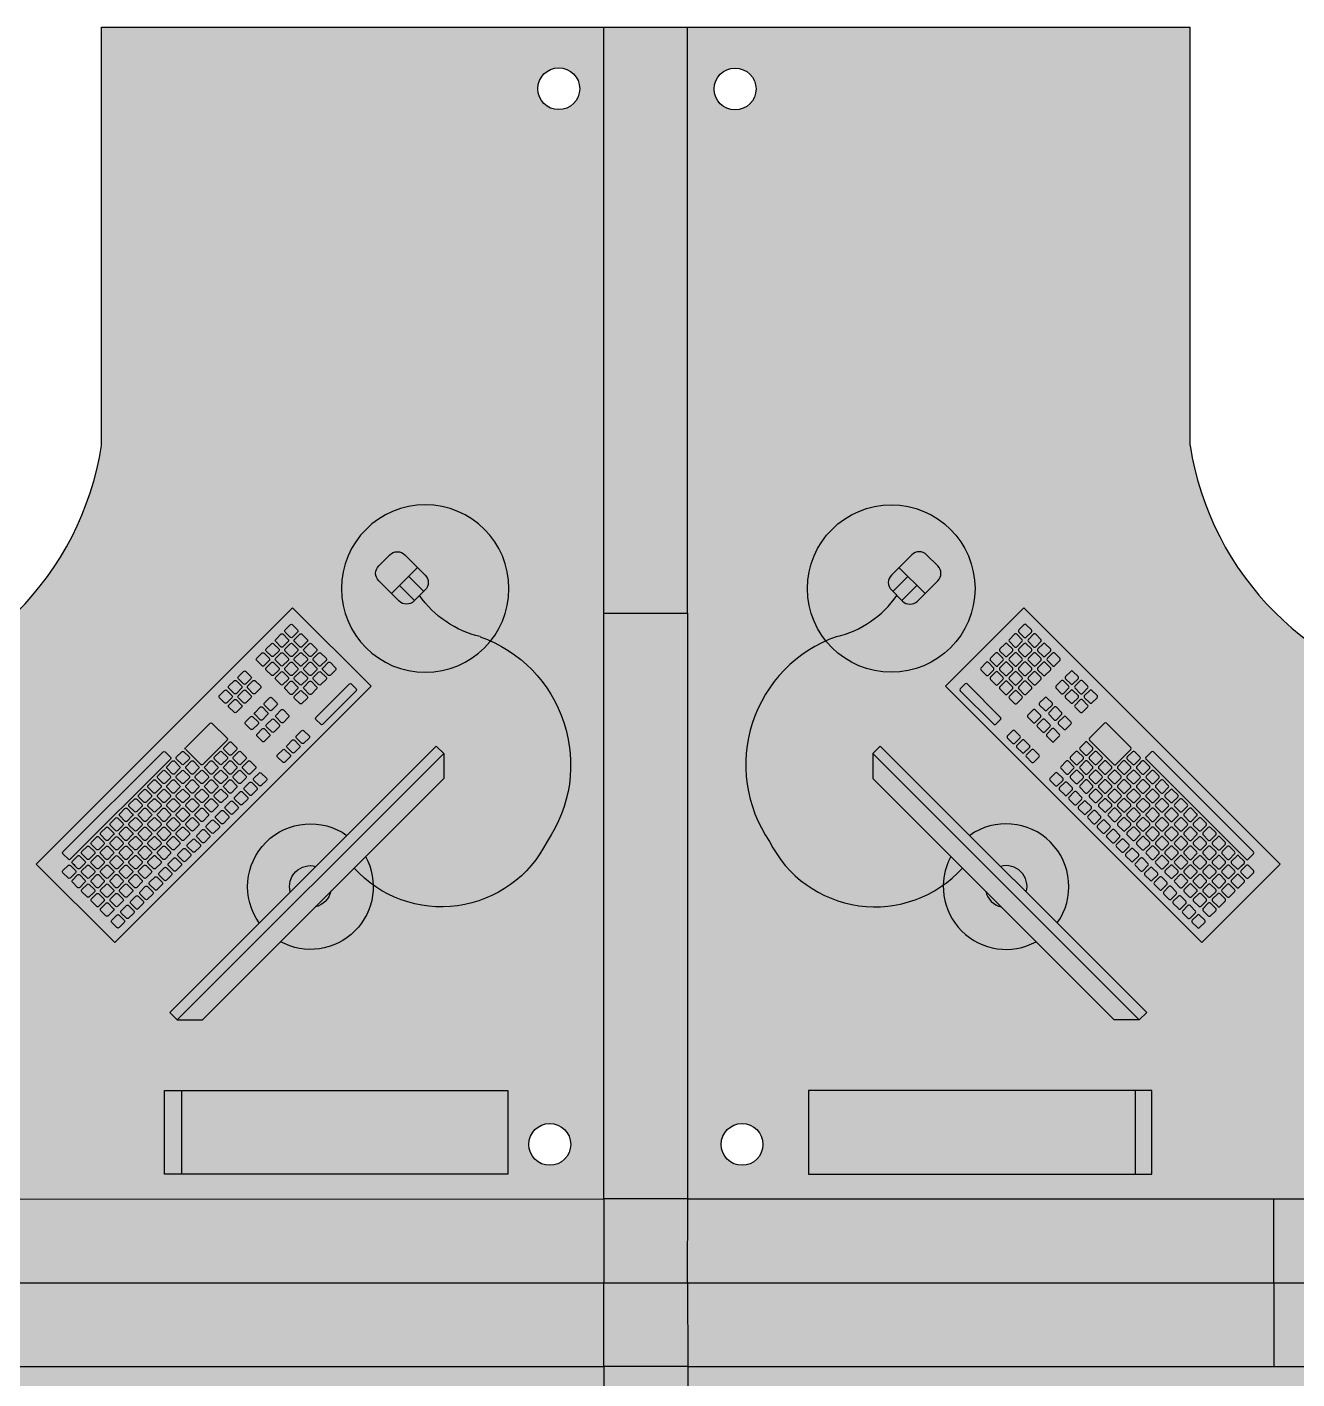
# Model space of a CAD drawing. Extents: x -15 to 8521, y -5327 to 1905.
# Drawn here: x 103.6 to 255.3, y 1443.9 to 1605.4 of the extents above; entities that cross this region are included whole.
import ezdxf

# ---------------------------------------------------------------- set-up
doc = ezdxf.new("R2010")
doc.units = 0
doc.layers.add('AR-EQP', color=1, linetype='Continuous')
doc.layers.add('AR-MOB', color=2, linetype='Continuous')
doc.layers.add('AR-HTC-MOB', color=253, linetype='Continuous', plot=False)

# ---------------------------------------------------------------- blocks, each defined once
blk = doc.blocks.new('COMPUTADOR')
at = {"color": 2}
for p, q in [((0.2303, 0.7257), (0.2482, 0.7437)), ((0.2688, 0.7232), (0.2377, 0.7542)), ((0.2412, 0.7149), (0.2591, 0.7328)), ((0.2591, 0.7328), (0.2412, 0.7149)), ((0.5197, 0.1295), (0.5197, 0.0295))]:
    blk.add_line(p, q, dxfattribs=at)
at = {"color": 253}
for p, q in [((0.3168, 0.6152), (0.3109, 0.6093)), ((0.3591, 0.5751), (0.319, 0.6152)), ((0.3109, 0.6071), (0.351, 0.567)), ((0.4712, 0.6044), (0.4742, 0.6014)), ((0.4624, 0.5956), (0.4655, 0.5926)), ((0.3533, 0.567), (0.3591, 0.5728)), ((0.4833, 0.5684), (0.4652, 0.5503)), ((0.5146, 0.5393), (0.4855, 0.5684)), ((0.4652, 0.5481), (0.4943, 0.5189)), ((0.4966, 0.5189), (0.5146, 0.537)), ((0.5327, 0.5276), (0.5392, 0.5341)), ((0.5415, 0.5341), (0.6612, 0.4145)), ((0.5248, 0.5197), (0.5279, 0.5228)), ((0.5327, 0.5253), (0.6524, 0.4057)), ((0.6546, 0.4057), (0.6612, 0.4122)), ((0.6467, 0.3978), (0.6498, 0.4008))]:
    blk.add_line(p, q, dxfattribs=at)
at = {"color": 1}
for p, q in [((0.2065, 0.5322), (0.2065, 0.5022)), ((0.4947, 0.214), (0.2065, 0.5022)), ((0.5247, 0.214), (0.4947, 0.214))]:
    blk.add_line(p, q, dxfattribs=at)
at = {"color": 2}
blk.add_lwpolyline([(0.2707, 0.7695, 0.414214), (0.253, 0.7695), (0.2286, 0.7451, 0.414214), (0.2286, 0.7274), (0.242, 0.7141, 0.414214), (0.2597, 0.7141), (0.2841, 0.7385, 0.414214), (0.2841, 0.7561)], format="xyb", close=True, dxfattribs=at)
at = {"color": 1}
blk.add_lwpolyline([(0.3869, 0.7061), (0.693, 0.4), (0.5993, 0.3063), (0.2932, 0.6124)], close=True, dxfattribs=at)
at = {"color": 253}
for points in [[(0.3897, 0.6709), (0.3958, 0.6771, 0.414214), (0.3958, 0.6797), (0.3897, 0.6859, 0.414214), (0.387, 0.6859), (0.3809, 0.6797, 0.414214), (0.3809, 0.6771), (0.387, 0.6709, 0.414214)], [(0.3671, 0.6483), (0.3732, 0.6544, 0.414214), (0.3732, 0.6571), (0.3671, 0.6632, 0.414214), (0.3644, 0.6632), (0.3583, 0.6571, 0.414214), (0.3583, 0.6544), (0.3644, 0.6483, 0.414214)], [(0.3784, 0.6596), (0.3845, 0.6657, 0.414214), (0.3845, 0.6684), (0.3784, 0.6745, 0.414214), (0.3757, 0.6745), (0.3696, 0.6684, 0.414214), (0.3696, 0.6658), (0.3757, 0.6596, 0.414214)], [(0.3897, 0.6483), (0.3958, 0.6544, 0.414214), (0.3958, 0.6571), (0.3897, 0.6632, 0.414214), (0.387, 0.6632), (0.3809, 0.6571, 0.414214), (0.3809, 0.6544), (0.387, 0.6483, 0.414214)], [(0.401, 0.6596), (0.4071, 0.6657, 0.414214), (0.4071, 0.6684), (0.401, 0.6745, 0.414214), (0.3983, 0.6745), (0.3922, 0.6684, 0.414214), (0.3922, 0.6658), (0.3984, 0.6596, 0.414214)], [(0.4123, 0.6483), (0.4185, 0.6544, 0.414214), (0.4185, 0.6571), (0.4123, 0.6632, 0.414214), (0.4097, 0.6632), (0.4035, 0.6571, 0.414214), (0.4035, 0.6544), (0.4097, 0.6483, 0.414214)], [(0.3558, 0.637), (0.3619, 0.6431, 0.414214), (0.3619, 0.6458), (0.3558, 0.6519, 0.414214), (0.3531, 0.6519), (0.347, 0.6458, 0.414214), (0.347, 0.6431), (0.3531, 0.637, 0.414214)], [(0.3784, 0.637), (0.3845, 0.6431, 0.414214), (0.3845, 0.6458), (0.3784, 0.6519, 0.414214), (0.3757, 0.6519), (0.3696, 0.6458, 0.414214), (0.3696, 0.6431), (0.3757, 0.637, 0.414214)], [(0.401, 0.637), (0.4071, 0.6431, 0.414214), (0.4071, 0.6458), (0.401, 0.6519, 0.414214), (0.3983, 0.6519), (0.3922, 0.6458, 0.414214), (0.3922, 0.6431), (0.3984, 0.637, 0.414214)], [(0.4237, 0.637), (0.4298, 0.6431, 0.414214), (0.4298, 0.6458), (0.4237, 0.6519, 0.414214), (0.421, 0.6519), (0.4149, 0.6458, 0.414214), (0.4149, 0.6431), (0.421, 0.637, 0.414214)], [(0.3445, 0.6257), (0.3506, 0.6318, 0.414214), (0.3506, 0.6345), (0.3445, 0.6406, 0.414214), (0.3418, 0.6406), (0.3357, 0.6345, 0.414214), (0.3357, 0.6318), (0.3418, 0.6257, 0.414214)], [(0.3671, 0.6257), (0.3732, 0.6318, 0.414214), (0.3732, 0.6345), (0.3671, 0.6406, 0.414214), (0.3644, 0.6406), (0.3583, 0.6345, 0.414214), (0.3583, 0.6318), (0.3644, 0.6257, 0.414214)], [(0.3897, 0.6257), (0.3958, 0.6318, 0.414214), (0.3958, 0.6345), (0.3897, 0.6406, 0.414214), (0.387, 0.6406), (0.3809, 0.6345, 0.414214), (0.3809, 0.6318), (0.387, 0.6257, 0.414214)], [(0.4123, 0.6257), (0.4185, 0.6318, 0.414214), (0.4185, 0.6345), (0.4123, 0.6406, 0.414214), (0.4097, 0.6406), (0.4035, 0.6345, 0.414214), (0.4035, 0.6318), (0.4097, 0.6257, 0.414214)], [(0.4455, 0.6152), (0.4516, 0.6213, 0.414214), (0.4516, 0.624), (0.4455, 0.6301, 0.414214), (0.4428, 0.6301), (0.4367, 0.624, 0.414214), (0.4367, 0.6213), (0.4428, 0.6152, 0.414214)], [(0.3558, 0.6144), (0.3619, 0.6205, 0.414214), (0.3619, 0.6232), (0.3558, 0.6293, 0.414214), (0.3531, 0.6293), (0.347, 0.6232, 0.414214), (0.347, 0.6205), (0.3531, 0.6144, 0.414214)], [(0.3671, 0.6031), (0.3732, 0.6092, 0.414214), (0.3732, 0.6119), (0.3671, 0.618, 0.414214), (0.3644, 0.618), (0.3583, 0.6119, 0.414214), (0.3583, 0.6092), (0.3644, 0.6031, 0.414214)], [(0.3784, 0.6144), (0.3845, 0.6205, 0.414214), (0.3845, 0.6232), (0.3784, 0.6293, 0.414214), (0.3757, 0.6293), (0.3696, 0.6232, 0.414214), (0.3696, 0.6205), (0.3757, 0.6144, 0.414214)], [(0.3897, 0.6031), (0.3958, 0.6092, 0.414214), (0.3958, 0.6119), (0.3897, 0.618, 0.414214), (0.387, 0.618), (0.3809, 0.6119, 0.414214), (0.3809, 0.6092), (0.387, 0.6031, 0.414214)], [(0.401, 0.6144), (0.4071, 0.6205, 0.414214), (0.4071, 0.6232), (0.401, 0.6293, 0.414214), (0.3983, 0.6293), (0.3922, 0.6232, 0.414214), (0.3922, 0.6205), (0.3984, 0.6144, 0.414214)], [(0.4342, 0.6039), (0.4403, 0.61, 0.414214), (0.4403, 0.6127), (0.4342, 0.6188, 0.414214), (0.4315, 0.6188), (0.4254, 0.6127, 0.414214), (0.4254, 0.61), (0.4315, 0.6039, 0.414214)], [(0.4568, 0.6039), (0.4629, 0.61, 0.414214), (0.4629, 0.6127), (0.4568, 0.6188, 0.414214), (0.4541, 0.6188), (0.448, 0.6127, 0.414214), (0.448, 0.61), (0.4541, 0.6039, 0.414214)], [(0.3784, 0.5918), (0.3845, 0.5979, 0.414214), (0.3845, 0.6005), (0.3784, 0.6067, 0.414214), (0.3757, 0.6067), (0.3696, 0.6005, 0.414214), (0.3696, 0.5979), (0.3757, 0.5918, 0.414214)], [(0.4144, 0.5837), (0.4205, 0.5898, 0.414214), (0.4205, 0.5925), (0.4144, 0.5986, 0.414214), (0.4117, 0.5986), (0.4056, 0.5925, 0.414214), (0.4056, 0.5898), (0.4117, 0.5837, 0.414214)], [(0.4455, 0.5926), (0.4516, 0.5987, 0.414214), (0.4516, 0.6014), (0.4455, 0.6075, 0.414214), (0.4428, 0.6075), (0.4367, 0.6014, 0.414214), (0.4367, 0.5987), (0.4428, 0.5926, 0.414214)], [(0.4681, 0.5926), (0.4742, 0.5987, 0.414214), (0.4742, 0.6014), (0.4681, 0.6075, 0.414214), (0.4655, 0.6075), (0.4593, 0.6014, 0.414214), (0.4593, 0.5987), (0.4655, 0.5926, 0.414214)], [(0.4005, 0.5692), (0.4066, 0.5753, 0.414214), (0.4066, 0.578), (0.4005, 0.5841, 0.414214), (0.3978, 0.5841), (0.3917, 0.578, 0.414214), (0.3917, 0.5753), (0.3978, 0.5692, 0.414214)], [(0.4257, 0.5724), (0.4318, 0.5785, 0.414214), (0.4318, 0.5812), (0.4257, 0.5873, 0.414214), (0.423, 0.5873), (0.4169, 0.5812, 0.414214), (0.4169, 0.5785), (0.423, 0.5724, 0.414214)], [(0.4568, 0.5813), (0.4629, 0.5874, 0.414214), (0.4629, 0.59), (0.4568, 0.5962, 0.414214), (0.4541, 0.5962), (0.448, 0.59, 0.414214), (0.448, 0.5874), (0.4541, 0.5813, 0.414214)], [(0.4118, 0.5579), (0.4179, 0.564, 0.414214), (0.4179, 0.5667), (0.4118, 0.5728, 0.414214), (0.4091, 0.5728), (0.403, 0.5667, 0.414214), (0.403, 0.564), (0.4091, 0.5579, 0.414214)], [(0.437, 0.5611), (0.4431, 0.5672, 0.414214), (0.4431, 0.5699), (0.437, 0.576, 0.414214), (0.4344, 0.576), (0.4282, 0.5699, 0.414214), (0.4282, 0.5672), (0.4344, 0.5611, 0.414214)], [(0.3761, 0.5444), (0.3822, 0.5505, 0.414214), (0.3822, 0.5532), (0.3761, 0.5593, 0.414214), (0.3734, 0.5593), (0.3673, 0.5532, 0.414214), (0.3673, 0.5505), (0.3734, 0.5444, 0.414214)], [(0.4231, 0.5466), (0.4292, 0.5527, 0.414214), (0.4292, 0.5553), (0.4231, 0.5615, 0.414214), (0.4204, 0.5615), (0.4143, 0.5553, 0.414214), (0.4143, 0.5527), (0.4204, 0.5466, 0.414214)], [(0.3874, 0.5331), (0.3935, 0.5392, 0.414214), (0.3935, 0.5418), (0.3874, 0.548, 0.414214), (0.3847, 0.548), (0.3786, 0.5418, 0.414214), (0.3786, 0.5392), (0.3847, 0.5331, 0.414214)], [(0.3987, 0.5217), (0.4048, 0.5278, 0.414214), (0.4048, 0.5305), (0.3987, 0.5366, 0.414214), (0.3961, 0.5366), (0.3899, 0.5305, 0.414214), (0.3899, 0.5279), (0.3961, 0.5217, 0.414214)], [(0.4514, 0.5192), (0.4575, 0.5253, 0.414214), (0.4575, 0.528), (0.4514, 0.5341, 0.414214), (0.4487, 0.5341), (0.4426, 0.528, 0.414214), (0.4426, 0.5253), (0.4487, 0.5192, 0.414214)], [(0.4627, 0.5305), (0.4688, 0.5366, 0.414214), (0.4688, 0.5393), (0.4627, 0.5454, 0.414214), (0.46, 0.5454), (0.4539, 0.5393, 0.414214), (0.4539, 0.5366), (0.46, 0.5305, 0.414214)], [(0.474, 0.5192), (0.4801, 0.5253, 0.414214), (0.4801, 0.528), (0.474, 0.5341, 0.414214), (0.4713, 0.5341), (0.4652, 0.528, 0.414214), (0.4652, 0.5253), (0.4713, 0.5192, 0.414214)], [(0.5192, 0.5192), (0.5254, 0.5253, 0.414214), (0.5254, 0.528), (0.5192, 0.5341, 0.414214), (0.5166, 0.5341), (0.5104, 0.528, 0.414214), (0.5104, 0.5253), (0.5166, 0.5192, 0.414214)], [(0.44, 0.5079), (0.4462, 0.514, 0.414214), (0.4462, 0.5167), (0.44, 0.5228, 0.414214), (0.4374, 0.5228), (0.4313, 0.5167, 0.414214), (0.4313, 0.514), (0.4374, 0.5079, 0.414214)], [(0.4627, 0.5079), (0.4688, 0.514, 0.414214), (0.4688, 0.5167), (0.4627, 0.5228, 0.414214), (0.46, 0.5228), (0.4539, 0.5167, 0.414214), (0.4539, 0.514), (0.46, 0.5079, 0.414214)], [(0.4853, 0.5079), (0.4914, 0.514, 0.414214), (0.4914, 0.5167), (0.4853, 0.5228, 0.414214), (0.4826, 0.5228), (0.4765, 0.5167, 0.414214), (0.4765, 0.514), (0.4826, 0.5079, 0.414214)], [(0.5079, 0.5079), (0.514, 0.514, 0.414214), (0.514, 0.5167), (0.5079, 0.5228, 0.414214), (0.5052, 0.5228), (0.4991, 0.5167, 0.414214), (0.4991, 0.514), (0.5053, 0.5079, 0.414214)], [(0.5306, 0.5079), (0.5367, 0.514, 0.414214), (0.5367, 0.5167), (0.5306, 0.5228, 0.414214), (0.5279, 0.5228), (0.5218, 0.5167, 0.414214), (0.5218, 0.514), (0.5279, 0.5079, 0.414214)], [(0.427, 0.4938), (0.4332, 0.4999, 0.414214), (0.4332, 0.5026), (0.427, 0.5087, 0.414214), (0.4244, 0.5087), (0.4182, 0.5026, 0.414214), (0.4182, 0.4999), (0.4244, 0.4938, 0.414214)], [(0.4514, 0.4966), (0.4575, 0.5027, 0.414214), (0.4575, 0.5053), (0.4514, 0.5115, 0.414214), (0.4487, 0.5115), (0.4426, 0.5053, 0.414214), (0.4426, 0.5027), (0.4487, 0.4966, 0.414214)], [(0.4627, 0.4852), (0.4688, 0.4914, 0.414214), (0.4688, 0.494), (0.4627, 0.5001, 0.414214), (0.46, 0.5001), (0.4539, 0.494, 0.414214), (0.4539, 0.4914), (0.46, 0.4852, 0.414214)], [(0.474, 0.4966), (0.4801, 0.5027, 0.414214), (0.4801, 0.5053), (0.474, 0.5115, 0.414214), (0.4713, 0.5115), (0.4652, 0.5053, 0.414214), (0.4652, 0.5027), (0.4713, 0.4966, 0.414214)], [(0.4853, 0.4852), (0.4914, 0.4914, 0.414214), (0.4914, 0.494), (0.4853, 0.5001, 0.414214), (0.4826, 0.5001), (0.4765, 0.494, 0.414214), (0.4765, 0.4914), (0.4826, 0.4852, 0.414214)], [(0.4966, 0.4966), (0.5027, 0.5027, 0.414214), (0.5027, 0.5053), (0.4966, 0.5115, 0.414214), (0.4939, 0.5115), (0.4878, 0.5053, 0.414214), (0.4878, 0.5027), (0.4939, 0.4966, 0.414214)], [(0.5079, 0.4852), (0.514, 0.4914, 0.414214), (0.514, 0.494), (0.5079, 0.5001, 0.414214), (0.5052, 0.5001), (0.4991, 0.494, 0.414214), (0.4991, 0.4914), (0.5053, 0.4852, 0.414214)], [(0.5192, 0.4966), (0.5254, 0.5027, 0.414214), (0.5254, 0.5053), (0.5192, 0.5115, 0.414214), (0.5166, 0.5115), (0.5104, 0.5053, 0.414214), (0.5104, 0.5027), (0.5166, 0.4966, 0.414214)], [(0.5306, 0.4852), (0.5367, 0.4914, 0.414214), (0.5367, 0.494), (0.5306, 0.5001, 0.414214), (0.5279, 0.5001), (0.5218, 0.494, 0.414214), (0.5218, 0.4914), (0.5279, 0.4852, 0.414214)], [(0.5419, 0.4966), (0.548, 0.5027, 0.414214), (0.548, 0.5053), (0.5419, 0.5115, 0.414214), (0.5392, 0.5115), (0.5331, 0.5053, 0.414214), (0.5331, 0.5027), (0.5392, 0.4966, 0.414214)], [(0.5532, 0.4852), (0.5593, 0.4914, 0.414214), (0.5593, 0.494), (0.5532, 0.5001, 0.414214), (0.5505, 0.5001), (0.5444, 0.494, 0.414214), (0.5444, 0.4914), (0.5505, 0.4852, 0.414214)], [(0.4384, 0.4825), (0.4445, 0.4886, 0.414214), (0.4445, 0.4913), (0.4384, 0.4974, 0.414214), (0.4357, 0.4974), (0.4296, 0.4913, 0.414214), (0.4296, 0.4886), (0.4357, 0.4825, 0.414214)], [(0.4497, 0.4712), (0.4558, 0.4773, 0.414214), (0.4558, 0.48), (0.4497, 0.4861, 0.414214), (0.447, 0.4861), (0.4409, 0.48, 0.414214), (0.4409, 0.4773), (0.447, 0.4712, 0.414214)], [(0.474, 0.4739), (0.4801, 0.48, 0.414214), (0.4801, 0.4827), (0.474, 0.4888, 0.414214), (0.4713, 0.4888), (0.4652, 0.4827, 0.414214), (0.4652, 0.48), (0.4713, 0.4739, 0.414214)], [(0.4966, 0.4739), (0.5027, 0.48, 0.414214), (0.5027, 0.4827), (0.4966, 0.4888, 0.414214), (0.4939, 0.4888), (0.4878, 0.4827, 0.414214), (0.4878, 0.48), (0.4939, 0.4739, 0.414214)], [(0.5192, 0.4739), (0.5254, 0.48, 0.414214), (0.5254, 0.4827), (0.5192, 0.4888, 0.414214), (0.5166, 0.4888), (0.5104, 0.4827, 0.414214), (0.5104, 0.48), (0.5166, 0.4739, 0.414214)], [(0.5419, 0.4739), (0.548, 0.48, 0.414214), (0.548, 0.4827), (0.5419, 0.4888, 0.414214), (0.5392, 0.4888), (0.5331, 0.4827, 0.414214), (0.5331, 0.48), (0.5392, 0.4739, 0.414214)], [(0.5645, 0.4739), (0.5706, 0.48, 0.414214), (0.5706, 0.4827), (0.5645, 0.4888, 0.414214), (0.5618, 0.4888), (0.5557, 0.4827, 0.414214), (0.5557, 0.48), (0.5618, 0.4739, 0.414214)], [(0.461, 0.4599), (0.4671, 0.466, 0.414214), (0.4671, 0.4687), (0.461, 0.4748, 0.414214), (0.4583, 0.4748), (0.4522, 0.4687, 0.414214), (0.4522, 0.466), (0.4583, 0.4599, 0.414214)], [(0.4853, 0.4626), (0.4914, 0.4687, 0.414214), (0.4914, 0.4714), (0.4853, 0.4775, 0.414214), (0.4826, 0.4775), (0.4765, 0.4714, 0.414214), (0.4765, 0.4687), (0.4826, 0.4626, 0.414214)], [(0.5079, 0.4626), (0.514, 0.4687, 0.414214), (0.514, 0.4714), (0.5079, 0.4775, 0.414214), (0.5052, 0.4775), (0.4991, 0.4714, 0.414214), (0.4991, 0.4687), (0.5053, 0.4626, 0.414214)], [(0.5306, 0.4626), (0.5367, 0.4687, 0.414214), (0.5367, 0.4714), (0.5306, 0.4775, 0.414214), (0.5279, 0.4775), (0.5218, 0.4714, 0.414214), (0.5218, 0.4687), (0.5279, 0.4626, 0.414214)], [(0.5532, 0.4626), (0.5593, 0.4687, 0.414214), (0.5593, 0.4714), (0.5532, 0.4775, 0.414214), (0.5505, 0.4775), (0.5444, 0.4714, 0.414214), (0.5444, 0.4687), (0.5505, 0.4626, 0.414214)], [(0.5758, 0.4626), (0.5819, 0.4687, 0.414214), (0.5819, 0.4714), (0.5758, 0.4775, 0.414214), (0.5731, 0.4775), (0.567, 0.4714, 0.414214), (0.567, 0.4687), (0.5731, 0.4626, 0.414214)], [(0.4723, 0.4486), (0.4784, 0.4547, 0.414214), (0.4784, 0.4573), (0.4723, 0.4635, 0.414214), (0.4696, 0.4635), (0.4635, 0.4574, 0.414214), (0.4635, 0.4547), (0.4696, 0.4486, 0.414214)], [(0.4836, 0.4372), (0.4897, 0.4434, 0.414214), (0.4897, 0.446), (0.4836, 0.4521, 0.414214), (0.4809, 0.4521), (0.4748, 0.446, 0.414214), (0.4748, 0.4434), (0.4809, 0.4372, 0.414214)], [(0.4966, 0.4513), (0.5027, 0.4574, 0.414214), (0.5027, 0.4601), (0.4966, 0.4662, 0.414214), (0.4939, 0.4662), (0.4878, 0.4601, 0.414214), (0.4878, 0.4574), (0.4939, 0.4513, 0.414214)], [(0.5079, 0.44), (0.514, 0.4461, 0.414214), (0.514, 0.4488), (0.5079, 0.4549, 0.414214), (0.5052, 0.4549), (0.4991, 0.4488, 0.414214), (0.4991, 0.4461), (0.5053, 0.44, 0.414214)], [(0.5192, 0.4513), (0.5254, 0.4574, 0.414214), (0.5254, 0.4601), (0.5192, 0.4662, 0.414214), (0.5166, 0.4662), (0.5104, 0.4601, 0.414214), (0.5104, 0.4574), (0.5166, 0.4513, 0.414214)], [(0.5306, 0.44), (0.5367, 0.4461, 0.414214), (0.5367, 0.4488), (0.5306, 0.4549, 0.414214), (0.5279, 0.4549), (0.5218, 0.4488, 0.414214), (0.5218, 0.4461), (0.5279, 0.44, 0.414214)], [(0.5419, 0.4513), (0.548, 0.4574, 0.414214), (0.548, 0.4601), (0.5419, 0.4662, 0.414214), (0.5392, 0.4662), (0.5331, 0.4601, 0.414214), (0.5331, 0.4574), (0.5392, 0.4513, 0.414214)], [(0.5532, 0.44), (0.5593, 0.4461, 0.414214), (0.5593, 0.4488), (0.5532, 0.4549, 0.414214), (0.5505, 0.4549), (0.5444, 0.4488, 0.414214), (0.5444, 0.4461), (0.5505, 0.44, 0.414214)], [(0.5645, 0.4513), (0.5706, 0.4574, 0.414214), (0.5706, 0.4601), (0.5645, 0.4662, 0.414214), (0.5618, 0.4662), (0.5557, 0.4601, 0.414214), (0.5557, 0.4574), (0.5618, 0.4513, 0.414214)], [(0.5758, 0.44), (0.5819, 0.4461, 0.414214), (0.5819, 0.4488), (0.5758, 0.4549, 0.414214), (0.5731, 0.4549), (0.567, 0.4488, 0.414214), (0.567, 0.4461), (0.5731, 0.44, 0.414214)], [(0.5871, 0.4513), (0.5932, 0.4574, 0.414214), (0.5932, 0.4601), (0.5871, 0.4662, 0.414214), (0.5844, 0.4662), (0.5783, 0.4601, 0.414214), (0.5783, 0.4574), (0.5844, 0.4513, 0.414214)], [(0.5984, 0.44), (0.6045, 0.4461, 0.414214), (0.6045, 0.4488), (0.5984, 0.4549, 0.414214), (0.5958, 0.4549), (0.5896, 0.4488, 0.414214), (0.5896, 0.4461), (0.5958, 0.44, 0.414214)], [(0.4949, 0.4259), (0.501, 0.432, 0.414214), (0.501, 0.4347), (0.4949, 0.4408, 0.414214), (0.4922, 0.4408), (0.4861, 0.4347, 0.414214), (0.4861, 0.432), (0.4922, 0.4259, 0.414214)], [(0.5192, 0.4287), (0.5254, 0.4348, 0.414214), (0.5254, 0.4375), (0.5192, 0.4436, 0.414214), (0.5166, 0.4436), (0.5104, 0.4375, 0.414214), (0.5104, 0.4348), (0.5166, 0.4287, 0.414214)], [(0.5419, 0.4287), (0.548, 0.4348, 0.414214), (0.548, 0.4375), (0.5419, 0.4436, 0.414214), (0.5392, 0.4436), (0.5331, 0.4375, 0.414214), (0.5331, 0.4348), (0.5392, 0.4287, 0.414214)], [(0.5645, 0.4287), (0.5706, 0.4348, 0.414214), (0.5706, 0.4375), (0.5645, 0.4436, 0.414214), (0.5618, 0.4436), (0.5557, 0.4375, 0.414214), (0.5557, 0.4348), (0.5618, 0.4287, 0.414214)], [(0.5871, 0.4287), (0.5932, 0.4348, 0.414214), (0.5932, 0.4375), (0.5871, 0.4436, 0.414214), (0.5844, 0.4436), (0.5783, 0.4375, 0.414214), (0.5783, 0.4348), (0.5844, 0.4287, 0.414214)], [(0.6098, 0.4287), (0.6159, 0.4348, 0.414214), (0.6159, 0.4375), (0.6097, 0.4436, 0.414214), (0.6071, 0.4436), (0.601, 0.4375, 0.414214), (0.601, 0.4348), (0.6071, 0.4287, 0.414214)], [(0.5062, 0.4146), (0.5123, 0.4207, 0.414214), (0.5123, 0.4234), (0.5062, 0.4295, 0.414214), (0.5036, 0.4295), (0.4974, 0.4234, 0.414214), (0.4974, 0.4207), (0.5036, 0.4146, 0.414214)], [(0.5306, 0.4174), (0.5367, 0.4235, 0.414214), (0.5367, 0.4261), (0.5306, 0.4323, 0.414214), (0.5279, 0.4323), (0.5218, 0.4261, 0.414214), (0.5218, 0.4235), (0.5279, 0.4174, 0.414214)], [(0.5419, 0.406), (0.548, 0.4122, 0.414214), (0.548, 0.4148), (0.5419, 0.4209, 0.414214), (0.5392, 0.4209), (0.5331, 0.4148, 0.414214), (0.5331, 0.4122), (0.5392, 0.406, 0.414214)], [(0.5532, 0.4174), (0.5593, 0.4235, 0.414214), (0.5593, 0.4261), (0.5532, 0.4323, 0.414214), (0.5505, 0.4323), (0.5444, 0.4261, 0.414214), (0.5444, 0.4235), (0.5505, 0.4174, 0.414214)], [(0.5645, 0.406), (0.5706, 0.4122, 0.414214), (0.5706, 0.4148), (0.5645, 0.4209, 0.414214), (0.5618, 0.4209), (0.5557, 0.4148, 0.414214), (0.5557, 0.4122), (0.5618, 0.406, 0.414214)], [(0.5758, 0.4174), (0.5819, 0.4235, 0.414214), (0.5819, 0.4261), (0.5758, 0.4323, 0.414214), (0.5731, 0.4323), (0.567, 0.4261, 0.414214), (0.567, 0.4235), (0.5731, 0.4174, 0.414214)], [(0.5871, 0.406), (0.5932, 0.4122, 0.414214), (0.5932, 0.4148), (0.5871, 0.4209, 0.414214), (0.5844, 0.4209), (0.5783, 0.4148, 0.414214), (0.5783, 0.4122), (0.5844, 0.406, 0.414214)], [(0.5984, 0.4174), (0.6045, 0.4235, 0.414214), (0.6045, 0.4261), (0.5984, 0.4323, 0.414214), (0.5958, 0.4323), (0.5896, 0.4261, 0.414214), (0.5896, 0.4235), (0.5958, 0.4174, 0.414214)], [(0.6098, 0.406), (0.6159, 0.4122, 0.414214), (0.6159, 0.4148), (0.6097, 0.4209, 0.414214), (0.6071, 0.4209), (0.601, 0.4148, 0.414214), (0.601, 0.4122), (0.6071, 0.406, 0.414214)], [(0.6211, 0.4174), (0.6272, 0.4235, 0.414214), (0.6272, 0.4261), (0.6211, 0.4323, 0.414214), (0.6184, 0.4323), (0.6123, 0.4261, 0.414214), (0.6123, 0.4235), (0.6184, 0.4174, 0.414214)], [(0.6324, 0.406), (0.6385, 0.4122, 0.414214), (0.6385, 0.4148), (0.6324, 0.4209, 0.414214), (0.6297, 0.4209), (0.6236, 0.4148, 0.414214), (0.6236, 0.4122), (0.6297, 0.406, 0.414214)], [(0.5175, 0.4033), (0.5237, 0.4094, 0.414214), (0.5237, 0.4121), (0.5175, 0.4182, 0.414214), (0.5149, 0.4182), (0.5088, 0.4121, 0.414214), (0.5088, 0.4094), (0.5149, 0.4033, 0.414214)], [(0.5289, 0.392), (0.535, 0.3981, 0.414214), (0.535, 0.4008), (0.5289, 0.4069, 0.414214), (0.5262, 0.4069), (0.5201, 0.4008, 0.414214), (0.5201, 0.3981), (0.5262, 0.392, 0.414214)], [(0.5532, 0.3947), (0.5593, 0.4008, 0.414214), (0.5593, 0.4035), (0.5532, 0.4096, 0.414214), (0.5505, 0.4096), (0.5444, 0.4035, 0.414214), (0.5444, 0.4008), (0.5505, 0.3947, 0.414214)], [(0.5758, 0.3947), (0.5819, 0.4008, 0.414214), (0.5819, 0.4035), (0.5758, 0.4096, 0.414214), (0.5731, 0.4096), (0.567, 0.4035, 0.414214), (0.567, 0.4008), (0.5731, 0.3947, 0.414214)], [(0.5984, 0.3947), (0.6045, 0.4008, 0.414214), (0.6045, 0.4035), (0.5984, 0.4096, 0.414214), (0.5958, 0.4096), (0.5896, 0.4035, 0.414214), (0.5896, 0.4008), (0.5958, 0.3947, 0.414214)], [(0.6211, 0.3947), (0.6272, 0.4008, 0.414214), (0.6272, 0.4035), (0.6211, 0.4096, 0.414214), (0.6184, 0.4096), (0.6123, 0.4035, 0.414214), (0.6123, 0.4008), (0.6184, 0.3947, 0.414214)], [(0.6437, 0.3947), (0.6498, 0.4008, 0.414214), (0.6498, 0.4035), (0.6437, 0.4096, 0.414214), (0.641, 0.4096), (0.6349, 0.4035, 0.414214), (0.6349, 0.4008), (0.641, 0.3947, 0.414214)], [(0.5402, 0.3807), (0.5463, 0.3868, 0.414214), (0.5463, 0.3895), (0.5402, 0.3956, 0.414214), (0.5375, 0.3956), (0.5314, 0.3895, 0.414214), (0.5314, 0.3868), (0.5375, 0.3807, 0.414214)], [(0.5645, 0.3834), (0.5706, 0.3895, 0.414214), (0.5706, 0.3922), (0.5645, 0.3983, 0.414214), (0.5618, 0.3983), (0.5557, 0.3922, 0.414214), (0.5557, 0.3895), (0.5618, 0.3834, 0.414214)], [(0.5871, 0.3834), (0.5932, 0.3895, 0.414214), (0.5932, 0.3922), (0.5871, 0.3983, 0.414214), (0.5844, 0.3983), (0.5783, 0.3922, 0.414214), (0.5783, 0.3895), (0.5844, 0.3834, 0.414214)], [(0.6098, 0.3834), (0.6159, 0.3895, 0.414214), (0.6159, 0.3922), (0.6097, 0.3983, 0.414214), (0.6071, 0.3983), (0.601, 0.3922, 0.414214), (0.601, 0.3895), (0.6071, 0.3834, 0.414214)], [(0.6324, 0.3834), (0.6385, 0.3895, 0.414214), (0.6385, 0.3922), (0.6324, 0.3983, 0.414214), (0.6297, 0.3983), (0.6236, 0.3922, 0.414214), (0.6236, 0.3895), (0.6297, 0.3834, 0.414214)], [(0.655, 0.3834), (0.6611, 0.3895, 0.414214), (0.6611, 0.3922), (0.655, 0.3983, 0.414214), (0.6523, 0.3983), (0.6462, 0.3922, 0.414214), (0.6462, 0.3895), (0.6523, 0.3834, 0.414214)], [(0.5515, 0.3694), (0.5576, 0.3755, 0.414214), (0.5576, 0.3782), (0.5515, 0.3843, 0.414214), (0.5488, 0.3843), (0.5427, 0.3782, 0.414214), (0.5427, 0.3755), (0.5488, 0.3694, 0.414214)], [(0.5628, 0.358), (0.5689, 0.3642, 0.414214), (0.5689, 0.3668), (0.5628, 0.373, 0.414214), (0.5601, 0.373), (0.554, 0.3668, 0.414214), (0.554, 0.3642), (0.5601, 0.358, 0.414214)], [(0.5758, 0.3721), (0.5819, 0.3782, 0.414214), (0.5819, 0.3809), (0.5758, 0.387, 0.414214), (0.5731, 0.387), (0.567, 0.3809, 0.414214), (0.567, 0.3782), (0.5731, 0.3721, 0.414214)], [(0.5871, 0.3608), (0.5932, 0.3669, 0.414214), (0.5932, 0.3696), (0.5871, 0.3757, 0.414214), (0.5844, 0.3757), (0.5783, 0.3696, 0.414214), (0.5783, 0.3669), (0.5844, 0.3608, 0.414214)], [(0.5984, 0.3721), (0.6045, 0.3782, 0.414214), (0.6045, 0.3809), (0.5984, 0.387, 0.414214), (0.5958, 0.387), (0.5896, 0.3809, 0.414214), (0.5896, 0.3782), (0.5958, 0.3721, 0.414214)], [(0.6098, 0.3608), (0.6159, 0.3669, 0.414214), (0.6159, 0.3696), (0.6097, 0.3757, 0.414214), (0.6071, 0.3757), (0.601, 0.3696, 0.414214), (0.601, 0.3669), (0.6071, 0.3608, 0.414214)], [(0.6211, 0.3721), (0.6272, 0.3782, 0.414214), (0.6272, 0.3809), (0.6211, 0.387, 0.414214), (0.6184, 0.387), (0.6123, 0.3809, 0.414214), (0.6123, 0.3782), (0.6184, 0.3721, 0.414214)], [(0.6324, 0.3608), (0.6385, 0.3669, 0.414214), (0.6385, 0.3696), (0.6324, 0.3757, 0.414214), (0.6297, 0.3757), (0.6236, 0.3696, 0.414214), (0.6236, 0.3669), (0.6297, 0.3608, 0.414214)], [(0.6437, 0.3721), (0.6498, 0.3782, 0.414214), (0.6498, 0.3809), (0.6437, 0.387, 0.414214), (0.641, 0.387), (0.6349, 0.3809, 0.414214), (0.6349, 0.3782), (0.641, 0.3721, 0.414214)], [(0.5741, 0.3467), (0.5802, 0.3528, 0.414214), (0.5802, 0.3555), (0.5741, 0.3616, 0.414214), (0.5714, 0.3616), (0.5653, 0.3555, 0.414214), (0.5653, 0.3529), (0.5714, 0.3467, 0.414214)], [(0.5984, 0.3495), (0.6045, 0.3556, 0.414214), (0.6045, 0.3583), (0.5984, 0.3644, 0.414214), (0.5958, 0.3644), (0.5896, 0.3583, 0.414214), (0.5896, 0.3556), (0.5958, 0.3495, 0.414214)], [(0.6211, 0.3495), (0.6272, 0.3556, 0.414214), (0.6272, 0.3583), (0.6211, 0.3644, 0.414214), (0.6184, 0.3644), (0.6123, 0.3583, 0.414214), (0.6123, 0.3556), (0.6184, 0.3495, 0.414214)], [(0.5854, 0.3354), (0.5915, 0.3415, 0.414214), (0.5915, 0.3442), (0.5854, 0.3503, 0.414214), (0.5828, 0.3503), (0.5766, 0.3442, 0.414214), (0.5766, 0.3415), (0.5828, 0.3354, 0.414214)], [(0.5967, 0.3241), (0.6029, 0.3302, 0.414214), (0.6029, 0.3329), (0.5967, 0.339, 0.414214), (0.5941, 0.339), (0.588, 0.3329, 0.414214), (0.588, 0.3302), (0.5941, 0.3241, 0.414214)], [(0.6098, 0.3382), (0.6159, 0.3443, 0.414214), (0.6159, 0.3469), (0.6097, 0.3531, 0.414214), (0.6071, 0.3531), (0.601, 0.347, 0.414214), (0.601, 0.3443), (0.6071, 0.3382, 0.414214)]]:
    blk.add_lwpolyline(points, format="xyb", close=True, dxfattribs=at)
at = {"color": 2}
for points in [[(0.5335, 0.2228), (0.2153, 0.541), (0.2065, 0.5322), (0.5247, 0.214)], [(0.1297, 0.0295), (0.5397, 0.0295), (0.5397, 0.1295), (0.1297, 0.1295)]]:
    blk.add_lwpolyline(points, close=True, dxfattribs=at)
at = {"color": 1}
blk.add_circle((0.2285, 0.7291), 0.1, dxfattribs=at)
for centre, radius, start, end in [((0.1344, 0.7916), 0.1233, 283.3701, 324.9545), ((0.2173, 0.5185), 0.1625, 109.57, 214.2723), ((0.3656, 0.3731), 0.075, 324.5941, 125.4059), ((0.2091, 0.4897), 0.1408, 206.4247, 317.8411), ((0.3656, 0.3731), 0.075, 151.4299, 298.5701), ((0.3656, 0.3731), 0.025, 345, 105), ((0.3656, 0.3731), 0.025, 193.0519, 256.9481)]:
    blk.add_arc(centre, radius, start, end, dxfattribs=at)
at = {"color": 253}
for centre, start, end in [((0.3179, 0.6141), 45, 135), ((0.3121, 0.6082), 135, 225), ((0.3522, 0.5681), 225, 315), ((0.358, 0.574), 315, 45), ((0.4844, 0.5672), 45, 135), ((0.4663, 0.5492), 135, 225), ((0.5135, 0.5381), 315, 45), ((0.5404, 0.533), 45, 135), ((0.4955, 0.5201), 225, 315), ((0.5338, 0.5265), 135, 225), ((0.6535, 0.4068), 225, 315), ((0.66, 0.4133), 315, 45)]:
    blk.add_arc(centre, 0.0016, start, end, dxfattribs=at)
blk = doc.blocks.new('EST-4')
at = {"layer": 'AR-HTC-MOB'}
h = blk.add_hatch(color=256, dxfattribs=at)
h.dxf.hatch_style = 1
h.paths.add_polyline_path([(1.5, 1.4999), (1.4, 1.5001), (1.4, 1.6002), (1.5002, 1.6002)])
h.paths.add_polyline_path([(2.4001, 2.2002), (2.9001, 2.2003), (2.9002, 1.6003), (1.5002, 1.6002), (1.5002, 1.6002), (1.5, 3.0002), (2.1, 3.0002), (2.1001, 2.5002, 0.326785)])
h.paths.add_polyline_path([(1.54, 1.6654, 1), (1.59, 1.6654, 1)], flags=16)
h.paths.add_polyline_path([(1.5817, 2.9262, 1), (1.5317, 2.9262, 1)], flags=16)
h.paths.add_polyline_path([(2.8016, 1.6636, 1), (2.8516, 1.6636, 1)], flags=16)
h.paths.add_polyline_path([(0.8001, 2.5002), (0.8, 3.0002), (1.4, 3.0002), (1.4, 1.6002), (0.0002, 1.6001), (0.0001, 2.2001), (0.5001, 2.2002, 0.326785)])
h.paths.add_polyline_path([(1.3104, 1.6654, 1), (1.3604, 1.6654, 1)], flags=16)
h.paths.add_polyline_path([(0.0492, 1.6683, 1), (0.0992, 1.6683, 1)], flags=16)
h.paths.add_polyline_path([(1.3711, 2.9265, 1), (1.3211, 2.9265, 1)], flags=16)
h.paths.add_polyline_path([(1.5001, 2.3002), (1.4, 2.3002), (1.4, 3.0002), (1.5, 3.0002)])
h.paths.add_polyline_path([(1.5002, 1.6002), (1.4, 1.6002), (1.4, 2.3002), (1.5001, 2.3002)])
h.paths.add_polyline_path([(0.7002, 1.6001), (0.7002, 1.5001), (0.0002, 1.5001), (0.0002, 1.6001)])
h.paths.add_polyline_path([(0.7002, 1.5001), (0.7002, 1.6001), (1.4, 1.6002), (1.4, 1.5002)])
h.paths.add_polyline_path([(2.2001, 1.6002), (2.2001, 1.5002), (1.5, 1.5002), (1.5002, 1.6002)])
h.paths.add_polyline_path([(2.9002, 1.6003), (2.9002, 1.5003), (2.2001, 1.5002), (2.2001, 1.6002)])
h = blk.add_hatch(color=256, dxfattribs=at)
h.dxf.hatch_style = 1
h.paths.add_polyline_path([(1.5, 1.5003), (1.4, 1.5001), (1.4, 1.4), (1.5002, 1.4)])
h.paths.add_polyline_path([(2.4001, 0.8), (2.9001, 0.7999), (2.9002, 1.3999), (1.5002, 1.4), (1.5002, 1.4), (1.5, 0), (2.1, 0), (2.1001, 0.5, -0.326785)])
h.paths.add_polyline_path([(1.54, 1.3348, -1), (1.59, 1.3348, -1)], flags=16)
h.paths.add_polyline_path([(1.5817, 0.074, -1), (1.5317, 0.074, -1)], flags=16)
h.paths.add_polyline_path([(2.8016, 1.3366, -1), (2.8516, 1.3366, -1)], flags=16)
h.paths.add_polyline_path([(0.8001, 0.5), (0.8, 0), (1.4, 0), (1.4, 1.4), (0.0002, 1.4001), (0.0001, 0.8001), (0.5001, 0.8, -0.326785)])
h.paths.add_polyline_path([(1.3104, 1.3348, -1), (1.3604, 1.3348, -1)], flags=16)
h.paths.add_polyline_path([(0.0492, 1.3319, -1), (0.0992, 1.3319, -1)], flags=16)
h.paths.add_polyline_path([(1.3711, 0.0737, -1), (1.3211, 0.0737, -1)], flags=16)
h.paths.add_polyline_path([(1.5001, 0.7), (1.4, 0.7), (1.4, 0), (1.5, 0)])
h.paths.add_polyline_path([(1.5002, 1.4), (1.4, 1.4), (1.4, 0.7), (1.5001, 0.7)])
h.paths.add_polyline_path([(0.7002, 1.4001), (0.7002, 1.5001), (0.0002, 1.5001), (0.0002, 1.4001)])
h.paths.add_polyline_path([(0.7002, 1.5001), (0.7002, 1.4001), (1.4, 1.4), (1.4, 1.5)])
h.paths.add_polyline_path([(2.2001, 1.4), (2.2001, 1.5), (1.5, 1.5), (1.5002, 1.4)])
h.paths.add_polyline_path([(2.9002, 1.3999), (2.9002, 1.4999), (2.2001, 1.5), (2.2001, 1.4)])
at = {"color": 0}
for p, q in [((0.8, 3.0002), (2.1, 3.0002)), ((0.8001, 2.5002), (0.8, 3.0002)), ((1.4, 1.6002), (1.4, 3.0002)), ((1.4, 3.0002), (1.5, 3.0002)), ((1.5002, 1.6002), (1.5, 3.0002)), ((2.1001, 2.5002), (2.1, 3.0002)), ((1.4, 2.3002), (1.5001, 2.3002)), ((0.0002, 1.6001), (1.4004, 1.6002)), ((1.5002, 1.6002), (2.9002, 1.6003)), ((2.2001, 1.5002), (2.2001, 1.6002)), ((0.0002, 1.5001), (1.4002, 1.5002)), ((0.0002, 1.5001), (1.4002, 1.5)), ((1.5, 1.5002), (2.9002, 1.5003)), ((1.5, 1.5), (2.9002, 1.4999)), ((2.2001, 1.5), (2.2001, 1.4)), ((0.0002, 1.4001), (1.4004, 1.4)), ((1.4, 1.4), (1.4, 0)), ((1.5002, 1.4), (1.5, 0)), ((1.5002, 1.4), (2.9002, 1.3999))]:
    blk.add_line(p, q, dxfattribs=at)
for points in [[(1.5002, 1.6002), (1.4, 1.6002), (1.4, 1.5001), (1.5, 1.4999)], [(1.5002, 1.4), (1.4, 1.4), (1.4, 1.5001), (1.5, 1.5003)]]:
    blk.add_lwpolyline(points, close=True, dxfattribs=at)
at = {"color": 1, "linetype": 'Continuous'}
for centre in [(1.3461, 2.9265), (1.5567, 2.9262), (1.3354, 1.6654), (1.565, 1.6654)]:
    blk.add_circle(centre, 0.025, dxfattribs=at)
at = {"color": 0}
for centre, start, end in [((0.4451, 2.5552), 278.8143, 351.2007), ((2.4551, 2.5552), 188.8143, 261.2007)]:
    blk.add_arc(centre, 0.3592, start, end, dxfattribs=at)
at = {"layer": 'AR-EQP', "extrusion": (0, 0, -1), "zscale": -1}
blk.add_blockref('COMPUTADOR', (-1.4152, 1.6003), dxfattribs=at)
at = {"layer": 'AR-EQP'}
blk.add_blockref('COMPUTADOR', (1.5147, 1.6003), dxfattribs=at)

msp = doc.modelspace()

# ---------------------------------------------------------------- block references
at = {"layer": 'AR-MOB', "xscale": 100, "yscale": 100, "zscale": 100}
msp.add_blockref('EST-4', (32.519, 1305.381), dxfattribs=at)

doc.saveas('drawing.dxf')
